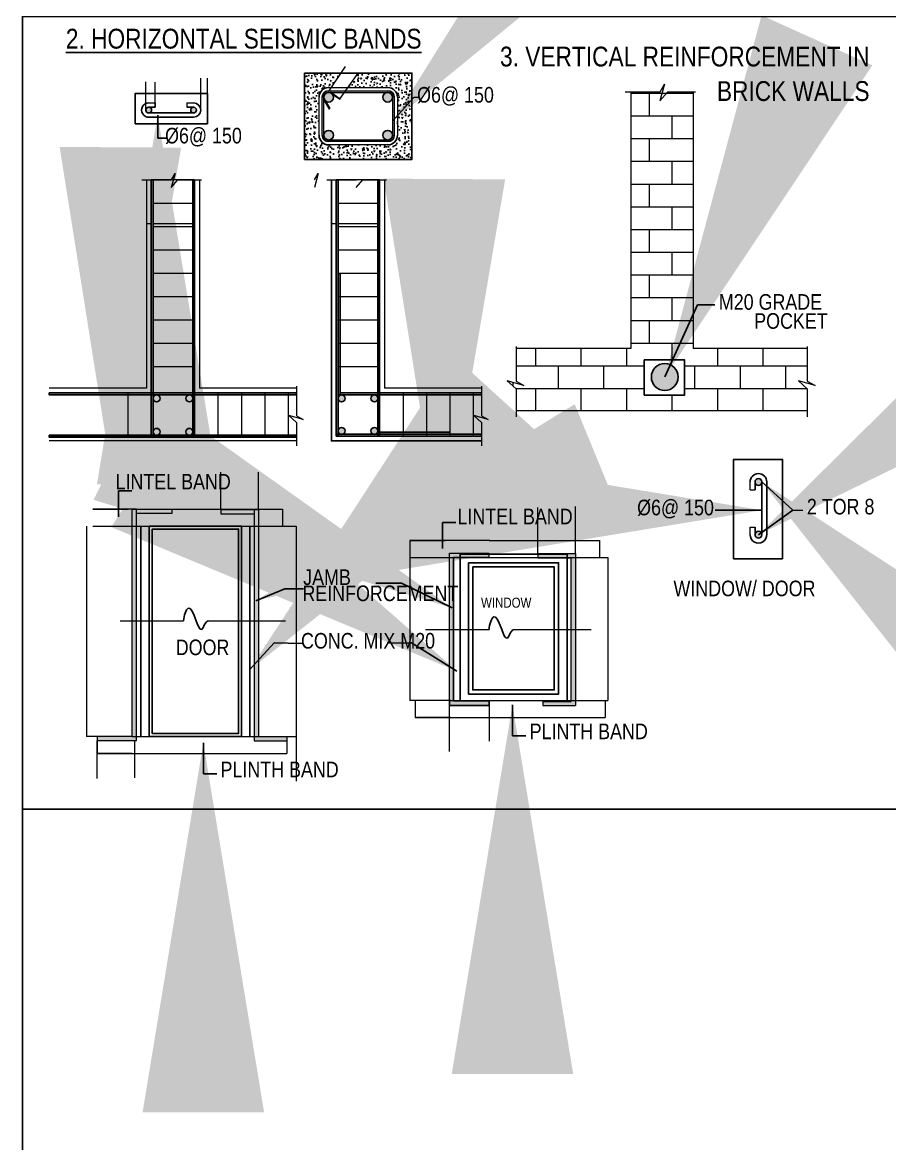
# Model space of a CAD drawing. Header units: metres. Extents: x -941 to 1333, y -28 to 1490.
# Drawn here: x 1038.56 to 1049.12, y 357.79 to 371.45 of the extents above; entities that cross this region are included whole.
import ezdxf

# ---------------------------------------------------------------- set-up
doc = ezdxf.new("R2010")
doc.units = ezdxf.units.M
doc.styles.add('style2A', font='swissc.ttf')
doc.styles.add('style3', font='swissc.ttf')
doc.dimstyles.new('Copy of APP', dxfattribs={"dimscale": 0, "dimtxt": 8, "dimasz": 4.5, "dimexe": 9, "dimexo": 9, "dimgap": 2, "dimtad": 0, "dimtih": 1, "dimtoh": 1, "dimzin": 4, "dimdsep": 46, "dimlunit": 4, "dimtxsty": 'style3', "dimblk": 'OPEN90', "dimblk1": 'OPEN90', "dimblk2": 'OBLIQUE', "dimcen": 0.09, "dimse1": 1, "dimse2": 1, "dimclrd": 4, "dimclre": 4, "dimclrt": 2, "dimadec": 0, "dimazin": 0, "dimtfac": 1, "dimtmove": 0, "dimatfit": 3, "dimfxl": 0, "dimtolj": 1, "dimtzin": 0, "dimarcsym": 0})

# ---------------------------------------------------------------- blocks, each defined once
blk = doc.blocks.new('_Oblique')
at = {"color": 0, "linetype": 'ByBlock', "lineweight": -2}
blk.add_line((-0.5, -0.5), (0.5, 0.5), dxfattribs=at)
blk = doc.blocks.new('_Open90')
at = {"color": 0, "linetype": 'ByBlock'}
for p, q in [((-0.5, 0.5), (0, 0)), ((0, 0), (-1, 0)), ((0, 0), (-0.5, -0.5))]:
    blk.add_line(p, q, dxfattribs=at)

msp = doc.modelspace()

# ---------------------------------------------------------------- hatches: boundary and pattern name
h = msp.add_hatch()
h.set_pattern_fill('AR-CONC', color=256, scale=0.019612, style=0)
h.set_pattern_definition([(50, (1075.35162, 299.39473), (0.14066894, -0.01230694), [0.01470899, -0.16179885]), (355, (1075.35162, 299.39473), (-0.02721189, 0.14751978), [0.0117672, -0.12943908]), (100.4514, (1075.36334, 299.3937), (0.11345716, 0.13521276), [0.01250071, -0.13750786]), (46.1842, (1075.35162, 299.43395), (0.20930712, -0.03246156), [0.0220635, -0.2426983]), (96.6356, (1075.36906, 299.43125), (0.1833059, 0.1910438), [0.0187511, -0.20626176]), (351.1842, (1075.35162, 299.43395), (0.18330573, 0.19104396), [0.0176508, -0.1941586]), (21, (1075.37123, 299.42415), (0.1170653, -0.07896154), [0.01470899, -0.16179885]), (326, (1075.37123, 299.42415), (0.04771896, 0.1422163), [0.0117672, -0.12943908]), (71.4514, (1075.38099, 299.41757), (0.1647843, 0.06325462), [0.01250071, -0.13750786]), (37.5, (1075.35162, 299.39473), (0.00238479, 0.065287082), [0, -0.12787012, 0, -0.13140028, 0, -0.12992938]), (7.5, (1075.35162, 299.39473), (0.05159315, 0.077351953), [0, -0.07491777, 0, -0.124928324, 0, -0.049520254]), (327.5, (1075.307884, 299.39473), (0.10469316, -0.004423457), [0, -0.049029955, 0, -0.15297346, 0, -0.20298401]), (317.5, (1075.28827, 299.39473), (0.11437437, 0.01963257), [0, -0.06373894, 0, -0.10159007, 0, -0.14414807])])
h.paths.add_polyline_path([(1042.16973, 370.53442, -0.41421356), (1042.2874, 370.65209), (1042.31386, 370.65209), (1042.43292, 370.82859), (1041.99322, 370.82859), (1041.99322, 369.77739), (1043.30113, 369.77739), (1043.30113, 370.82859), (1042.64342, 370.82859), (1042.51745, 370.65209), (1043.00695, 370.65209, -0.41421356), (1043.12462, 370.53442), (1043.12462, 370.07157, -0.41421356), (1043.00695, 369.9539), (1042.2874, 369.9539, -0.41421356), (1042.16973, 370.07157)])
h = msp.add_hatch(color=256)
h.paths.add_polyline_path([(1043.00695, 370.61286), (1042.2874, 370.61286, 0.41421356), (1042.20895, 370.53442), (1042.20895, 370.07157, 0.41421356), (1042.2874, 369.99312), (1043.00695, 369.99312, 0.41421356), (1043.0854, 370.07157), (1043.0854, 370.53442, 0.41421356)])
h.paths.add_polyline_path([(1042.2874, 370.59325, 0.41421356), (1042.22857, 370.53442), (1042.22857, 370.07157, 0.41421356), (1042.2874, 370.01274), (1043.00695, 370.01274, 0.41421356), (1043.06579, 370.07157), (1043.06579, 370.53442, 0.41421356), (1043.00695, 370.59325)], flags=16)
h = msp.add_hatch(color=256)
h.paths.add_polyline_path([(1042.32068, 370.59325), (1042.3038, 370.59325), (1042.3103, 370.58861, -0.11045878), (1042.33121, 370.57369), (1042.42221, 370.50874), (1042.4279, 370.51673)])
h.paths.add_polyline_path([(1042.24272, 370.49613, -0.09936212), (1042.23141, 370.51634), (1042.22857, 370.52142), (1042.22857, 370.50135), (1042.29079, 370.39021), (1042.29934, 370.395)])
h = msp.add_hatch(color=256)
h.paths.add_polyline_path([(1042.33121, 370.57369), (1042.3103, 370.58861, 0.53680823), (1042.22857, 370.53442, 0.07823781), (1042.23141, 370.51634), (1042.24272, 370.49613, 0.69636523), (1042.34624, 370.53442, 0.18478779)])
h.paths.add_polyline_path([(1043.06419, 370.53442, 1), (1042.94652, 370.53442, 1)])
h.paths.add_polyline_path([(1043.06419, 370.07157, 1), (1042.94652, 370.07157, 1)])
h.paths.add_polyline_path([(1042.22857, 370.07157, 0.41421356), (1042.2874, 370.01274, 0.41421356), (1042.34624, 370.07157, 1)])
h = msp.add_hatch(color=256)
h.paths.add_polyline_path([(1040.13033, 370.37844, 0.37868092), (1040.09949, 370.41333), (1040.09518, 370.41333, 0.4130943), (1040.06003, 370.37831, 0.99814666)])
h.paths.add_polyline_path([(1040.64159, 370.41333, 0.41421356), (1040.60643, 370.37818, 1), (1040.67674, 370.37818, 0.41421356)])
for points in [[(1040.1489, 369.52645), (1040.12639, 369.52645), (1040.12639, 366.40588), (1040.1489, 366.40588)], [(1040.65379, 369.52645), (1040.63128, 369.52645), (1040.63128, 366.40588), (1040.65379, 366.40588)], [(1042.40205, 369.52645), (1042.37954, 369.52645), (1042.37954, 366.40588), (1042.40205, 366.40588)], [(1042.90693, 369.52645), (1042.88443, 369.52645), (1042.88443, 366.40588), (1042.90693, 366.40588)], [(1042.42667, 368.38729), (1042.40205, 368.38729), (1042.40205, 366.91076), (1042.42667, 366.91076)], [(1046.54403, 367.1265, 1), (1046.21625, 367.1265, 1)], [(1041.89529, 366.91076), (1041.89529, 366.93327), (1038.8823, 366.93327), (1038.8823, 366.91076)], [(1043.76252, 366.42838), (1043.76252, 366.45301), (1042.90693, 366.45301), (1042.90693, 366.42838)], [(1041.89529, 366.39463), (1041.89529, 366.41713), (1038.8823, 366.41713), (1038.8823, 366.39463)], [(1044.1496, 366.40588), (1044.1496, 366.42838), (1042.37954, 366.42838), (1042.37954, 366.40588)]]:
    msp.add_hatch(color=256).paths.add_polyline_path(points)
h = msp.add_hatch(color=256)
h.paths.add_polyline_path([(1040.23367, 366.8653, 1), (1040.1489, 366.8653, 1)])
h.paths.add_polyline_path([(1040.63128, 366.87667, 0.87271201), (1040.54806, 366.8653, 0.87271201), (1040.63128, 366.85394)])
h.paths.add_polyline_path([(1040.63128, 366.46973, 0.87271201), (1040.54806, 366.45837, 0.34733413), (1040.58063, 366.41713), (1040.60026, 366.41713, 0.27292107), (1040.63128, 366.447)])
h.paths.add_polyline_path([(1040.1489, 366.45837, 0.34733413), (1040.18147, 366.41713), (1040.2011, 366.41713, 0.34733413), (1040.23367, 366.45837, 1)])
h = msp.add_hatch(color=256)
h.paths.add_polyline_path([(1042.48682, 366.86565, 1), (1042.40205, 366.86565, 1)])
h.paths.add_polyline_path([(1042.88443, 366.87701, 0.87271201), (1042.80121, 366.86565, 0.87271201), (1042.88443, 366.85428)])
h.paths.add_polyline_path([(1042.88443, 366.48098, 0.87271201), (1042.80121, 366.46962, 0.34733413), (1042.83378, 366.42838), (1042.85341, 366.42838, 0.27292107), (1042.88443, 366.45825)])
h.paths.add_polyline_path([(1042.48682, 366.46962, 1), (1042.40205, 366.46962, 0.34733413), (1042.43462, 366.42838), (1042.45425, 366.42838, 0.34733413)])
h = msp.add_hatch(color=256)
h.paths.add_polyline_path([(1047.52027, 365.24607, 0.37868092), (1047.47922, 365.20978), (1047.47922, 365.20472, 0.4130943), (1047.52042, 365.16336, 0.99814666)])
h.paths.add_polyline_path([(1047.47922, 365.84754, 0.41421356), (1047.52058, 365.80619, 1), (1047.52058, 365.8889, 0.41421356)])
h = msp.add_hatch(color=256)
h.paths.add_polyline_path([(1039.94708, 365.46366), (1040.37575, 365.46366), (1040.37575, 365.51558), (1039.89517, 365.51558), (1039.89517, 362.7476), (1039.46569, 362.7476), (1039.46569, 362.69569), (1039.94708, 362.69569)])
h.paths.add_polyline_path([(1041.43148, 365.51068), (1040.97287, 365.51068), (1040.97287, 365.45877), (1041.37957, 365.45877), (1041.37957, 362.69569), (1041.77676, 362.69569), (1041.77676, 362.7476), (1041.43148, 362.7476)])
h = msp.add_hatch(color=256)
h.paths.add_polyline_path([(1043.75662, 363.12261), (1043.80854, 363.12261), (1044.23991, 363.12261), (1044.23991, 363.18238), (1043.80854, 363.18238), (1043.80854, 364.92878), (1044.2372, 364.92878), (1044.2372, 364.98069), (1043.75662, 364.98069)])
h.paths.add_polyline_path([(1045.2931, 364.9758), (1044.83432, 364.9758), (1044.83432, 364.92388), (1045.24102, 364.92388), (1045.24102, 363.17452), (1044.89575, 363.17452), (1044.89575, 363.12261), (1045.2931, 363.12261)])

# ---------------------------------------------------------------- linework, layer by layer
at = {"lineweight": 13}
for p, q in [((1042.48711, 370.90893), (1042.2874, 370.61286)), ((1042.64342, 370.82859), (1042.42322, 370.52007)), ((1040.06003, 370.37818), (1040.0597, 370.72243)), ((1040.172, 370.41333), (1040.172, 370.7168)), ((1040.72807, 370.37818), (1040.72807, 370.76607)), ((1040.81063, 370.39581), (1040.81063, 370.76607)), ((1046.37475, 370.69214), (1046.3189, 370.48947)), ((1046.32184, 370.59815), (1046.37475, 370.69214)), ((1042.2874, 370.65209), (1043.00695, 370.65209)), ((1042.2874, 370.61286), (1043.00695, 370.61286)), ((1042.2874, 370.59325), (1043.00695, 370.59325)), ((1042.3038, 370.59325), (1042.42221, 370.50874)), ((1042.3095, 370.60123), (1042.4279, 370.51673)), ((1045.89831, 370.59815), (1046.32184, 370.59815)), ((1045.96497, 370.59815), (1045.96497, 367.47317)), ((1045.96497, 370.58462), (1046.72387, 370.58462)), ((1046.19322, 370.30774), (1046.19322, 370.58462)), ((1046.3189, 370.48947), (1046.41591, 370.59815)), ((1046.41591, 370.59815), (1046.75454, 370.59815)), ((1046.47009, 370.58462), (1046.47009, 370.59815)), ((1046.72387, 370.59815), (1046.72387, 367.47317)), ((1040.09518, 370.46448), (1040.172, 370.46448)), ((1040.172, 370.46448), (1040.172, 370.41333)), ((1040.56137, 370.46467), (1040.64159, 370.46467)), ((1040.56137, 370.46467), (1040.56137, 370.41333)), ((1042.16973, 370.07157), (1042.16973, 370.53442)), ((1042.20895, 370.07157), (1042.20895, 370.53442)), ((1042.22001, 370.51663), (1042.29079, 370.39021)), ((1042.22857, 370.07157), (1042.22857, 370.53442)), ((1042.22857, 370.52142), (1042.29934, 370.395)), ((1042.42221, 370.50874), (1042.4279, 370.51673)), ((1043.06579, 370.53442), (1043.06579, 370.07157)), ((1043.0854, 370.53442), (1043.0854, 370.07157)), ((1043.12462, 370.53442), (1043.12462, 370.07157)), ((1042.29079, 370.39021), (1042.29934, 370.395)), ((1045.96497, 370.30774), (1046.72387, 370.30774)), ((1046.47009, 370.03087), (1046.47009, 370.30774)), ((1043.00695, 370.01274), (1042.2874, 370.01274)), ((1043.00695, 369.99312), (1042.2874, 369.99312)), ((1045.96497, 370.03087), (1046.72387, 370.03087)), ((1046.19322, 369.75399), (1046.19322, 370.03087)), ((1043.00695, 369.9539), (1042.2874, 369.9539)), ((1045.96497, 369.75399), (1046.72387, 369.75399)), ((1046.47009, 369.47712), (1046.47009, 369.75399)), ((1040.41587, 369.60634), (1040.3684, 369.43408)), ((1040.3709, 369.52645), (1040.41587, 369.60634)), ((1042.15987, 369.60634), (1042.11239, 369.43408)), ((1042.11489, 369.52645), (1042.15987, 369.60634)), ((1040.0109, 369.52645), (1040.3709, 369.52645)), ((1040.06756, 369.52244), (1040.06756, 366.99211)), ((1040.12639, 369.52244), (1040.12639, 366.40588)), ((1040.65379, 369.52645), (1040.1489, 369.52645)), ((1040.3684, 369.43408), (1040.45085, 369.52645)), ((1040.45085, 369.52645), (1040.7387, 369.52645)), ((1040.65379, 369.52244), (1040.65379, 366.40588)), ((1040.71262, 369.52244), (1040.71262, 366.99211)), ((1042.26405, 369.52645), (1042.62404, 369.52645)), ((1042.37954, 369.52244), (1042.37954, 366.40588)), ((1042.90693, 369.52645), (1042.40205, 369.52645)), ((1042.62154, 369.43408), (1042.704, 369.52645)), ((1042.704, 369.52645), (1042.99184, 369.52645)), ((1042.90693, 369.52244), (1042.90693, 366.40588)), ((1042.96577, 369.52244), (1042.96577, 366.99211)), ((1045.96497, 369.47712), (1046.72387, 369.47712)), ((1046.19322, 369.20024), (1046.19322, 369.47712)), ((1040.63128, 369.24166), (1040.1489, 369.24166)), ((1042.88443, 369.24166), (1042.40205, 369.24166)), ((1045.96497, 369.20024), (1046.72387, 369.20024)), ((1046.47009, 368.92337), (1046.47009, 369.20024)), ((1040.12639, 368.99059), (1040.07366, 368.99059)), ((1040.63128, 368.99059), (1040.1489, 368.99059)), ((1040.63128, 368.95687), (1040.1489, 368.95687)), ((1042.37954, 368.99059), (1042.3268, 368.99059)), ((1042.88443, 368.99059), (1042.40205, 368.99059)), ((1042.88443, 368.95687), (1042.40205, 368.95687)), ((1045.96497, 368.92337), (1046.72387, 368.92337)), ((1046.19322, 368.64649), (1046.19322, 368.92337)), ((1040.63128, 368.67208), (1040.1489, 368.67208)), ((1042.88443, 368.67208), (1042.40205, 368.67208)), ((1045.96497, 368.64649), (1046.72387, 368.64649)), ((1046.47009, 368.36962), (1046.47009, 368.64649)), ((1040.63128, 368.38729), (1040.1489, 368.38729)), ((1042.88443, 368.38729), (1042.40205, 368.38729)), ((1045.96497, 368.36962), (1046.72387, 368.36962)), ((1046.19322, 368.09274), (1046.19322, 368.36962)), ((1040.63128, 368.1025), (1040.1489, 368.1025)), ((1042.88443, 368.1025), (1042.40205, 368.1025)), ((1045.96497, 368.09274), (1046.72387, 368.09274)), ((1046.47009, 367.81587), (1046.47009, 368.09274)), ((1040.63128, 367.81771), (1040.1489, 367.81771)), ((1042.88443, 367.81771), (1042.40205, 367.81771)), ((1045.96497, 367.81587), (1046.72387, 367.81587)), ((1046.19322, 367.53899), (1046.19322, 367.81587)), ((1040.63128, 367.53291), (1040.1489, 367.53291)), ((1042.88443, 367.53291), (1042.40205, 367.53291)), ((1045.96497, 367.53899), (1046.72387, 367.53899)), ((1046.47009, 367.33422), (1046.47009, 367.53899)), ((1044.57055, 367.49827), (1044.57055, 367.07475)), ((1045.96497, 367.47317), (1044.57055, 367.47317)), ((1044.80884, 367.26212), (1044.80884, 367.47317)), ((1045.36259, 367.26212), (1045.36259, 367.47317)), ((1045.91634, 367.26212), (1045.91634, 367.47317)), ((1048.11524, 367.47317), (1046.72387, 367.47317)), ((1047.02384, 367.26212), (1047.02384, 367.47317)), ((1047.57759, 367.26212), (1047.57759, 367.47317)), ((1048.11524, 367.49827), (1048.11524, 367.07475)), ((1044.57055, 367.26212), (1046.12903, 367.26212)), ((1045.08572, 366.98524), (1045.08572, 367.26212)), ((1045.63947, 366.98524), (1045.63947, 367.26212)), ((1046.62137, 367.26212), (1048.11524, 367.26212)), ((1046.74697, 366.98524), (1046.74697, 367.26212)), ((1047.30072, 366.98524), (1047.30072, 367.26212)), ((1047.85447, 366.98524), (1047.85447, 367.26212)), ((1040.63128, 367.24812), (1040.1489, 367.24812)), ((1042.88443, 367.24812), (1042.40205, 367.24812)), ((1040.06756, 366.99211), (1038.8823, 366.99211)), ((1041.89529, 366.99211), (1040.71262, 366.99211)), ((1041.89529, 367.01344), (1041.89529, 366.65344)), ((1044.14843, 366.99211), (1042.96577, 366.99211)), ((1044.14843, 367.01344), (1044.14843, 366.65344)), ((1044.66454, 367.02184), (1044.46187, 367.07769)), ((1044.46187, 367.07769), (1044.57055, 366.98068)), ((1044.53197, 367.01512), (1044.53197, 367.05837)), ((1044.57055, 367.07475), (1044.66454, 367.02184)), ((1048.00656, 367.07769), (1048.11524, 366.98068)), ((1048.20923, 367.02184), (1048.00656, 367.07769)), ((1048.11524, 367.07475), (1048.20923, 367.02184)), ((1040.12639, 366.93327), (1038.8823, 366.93327)), ((1041.89529, 366.91076), (1038.8823, 366.91076)), ((1039.8412, 366.93327), (1039.8412, 366.40588)), ((1040.12639, 366.93327), (1040.12639, 366.40588)), ((1040.63128, 366.93327), (1040.1489, 366.93327)), ((1040.65379, 366.93327), (1040.65379, 366.40588)), ((1041.89529, 366.93327), (1040.65379, 366.93327)), ((1040.93898, 366.93327), (1040.93898, 366.40588)), ((1041.22417, 366.93327), (1041.22417, 366.40588)), ((1041.50937, 366.93327), (1041.50937, 366.40588)), ((1041.79456, 366.93327), (1041.79456, 366.40588)), ((1042.37954, 366.93327), (1042.37954, 366.40588)), ((1044.14843, 366.93327), (1042.90693, 366.93327)), ((1042.90693, 366.93327), (1042.90693, 366.40588)), ((1043.19213, 366.93327), (1043.19213, 366.40588)), ((1043.47732, 366.93327), (1043.47732, 366.40588)), ((1043.76252, 366.93327), (1043.76252, 366.40588)), ((1044.04771, 366.93327), (1044.04771, 366.40588)), ((1044.56544, 366.98524), (1046.12903, 366.98524)), ((1044.57055, 366.98068), (1044.57055, 366.64204)), ((1044.80884, 366.71428), (1044.80884, 366.98524)), ((1045.36259, 366.71428), (1045.36259, 366.98524)), ((1045.91634, 366.71428), (1045.91634, 366.98524)), ((1046.47009, 366.71428), (1046.47009, 366.90622)), ((1046.62137, 366.98524), (1048.11013, 366.98524)), ((1047.02384, 366.71428), (1047.02384, 366.98524)), ((1047.57759, 366.71428), (1047.57759, 366.98524)), ((1048.11524, 366.98068), (1048.11524, 366.64204)), ((1045.96497, 366.71428), (1044.57055, 366.71428)), ((1048.11524, 366.71428), (1045.96497, 366.71428)), ((1041.80291, 366.65594), (1041.89529, 366.57349)), ((1041.97518, 366.60847), (1041.80291, 366.65594)), ((1041.89529, 366.65344), (1041.97518, 366.60847)), ((1044.22832, 366.60847), (1044.05606, 366.65594)), ((1044.05606, 366.65594), (1044.14843, 366.57349)), ((1044.14843, 366.65344), (1044.22832, 366.60847)), ((1041.89529, 366.57349), (1041.89529, 366.28564)), ((1044.14843, 366.57349), (1044.14843, 366.28564)), ((1040.06756, 366.40588), (1038.8823, 366.40588)), ((1041.89529, 366.34704), (1038.8823, 366.34704)), ((1041.89529, 366.40588), (1040.06756, 366.40588)), ((1040.97287, 365.51068), (1040.97287, 365.96681)), ((1041.43148, 365.51558), (1041.43148, 365.96681)), ((1047.41883, 365.75318), (1047.41883, 365.84754)), ((1047.41883, 365.75318), (1047.47922, 365.75318)), ((1039.41378, 365.51558), (1039.84325, 365.51558)), ((1039.84325, 365.51558), (1039.41378, 365.51558)), ((1039.94708, 365.51558), (1039.42635, 365.51558)), ((1039.89517, 365.51558), (1040.37575, 365.51558)), ((1039.89517, 365.51558), (1040.37575, 365.51558)), ((1039.89517, 362.7476), (1039.89517, 365.51558)), ((1039.89517, 362.7476), (1039.89517, 365.51558)), ((1039.94708, 362.69569), (1039.94708, 365.51558)), ((1040.37575, 365.51558), (1040.37575, 365.46366)), ((1040.38635, 365.51558), (1041.43148, 365.51558)), ((1040.97287, 365.51068), (1041.43148, 365.51068)), ((1040.97287, 365.51068), (1040.97287, 365.45877)), ((1041.37957, 365.51558), (1041.72484, 365.51558)), ((1041.37957, 365.51558), (1041.37957, 362.69569)), ((1041.43148, 365.51558), (1041.43148, 362.7476)), ((1041.43148, 365.51068), (1041.43148, 362.7476)), ((1041.72484, 365.51558), (1041.72484, 365.30792)), ((1044.83432, 364.9758), (1044.83432, 365.53608)), ((1045.2931, 364.9758), (1045.2931, 365.54671)), ((1047.93928, 365.50309), (1048.06109, 365.50309)), ((1040.37575, 365.46366), (1039.94708, 365.46366)), ((1039.94708, 362.69569), (1039.94708, 365.46366)), ((1040.97287, 365.45877), (1041.37957, 365.45877)), ((1040.97287, 365.45877), (1041.37005, 365.45877)), ((1041.37957, 365.45877), (1041.37957, 362.69569)), ((1039.33841, 365.30792), (1039.33841, 362.7476)), ((1039.41378, 365.30792), (1041.7262, 365.30792)), ((1041.72484, 365.30792), (1041.89066, 365.30792)), ((1041.89066, 365.30792), (1041.89066, 362.203)), ((1047.41904, 365.29509), (1047.47922, 365.29509)), ((1047.41904, 365.20472), (1047.41904, 365.29509)), ((1043.27524, 365.13303), (1043.27524, 364.92537)), ((1044.2478, 365.13303), (1043.27524, 365.13303)), ((1043.27524, 365.13303), (1043.70471, 365.13303)), ((1043.70471, 365.13303), (1043.27524, 365.13303)), ((1044.24032, 365.13303), (1045.29294, 365.13303)), ((1045.24102, 365.13303), (1045.5863, 365.13303)), ((1045.5863, 365.13303), (1045.5863, 364.92537)), ((1043.75662, 364.98069), (1044.2372, 364.98069)), ((1043.75662, 364.98069), (1043.80854, 364.98069)), ((1043.75662, 364.98069), (1044.2372, 364.98069)), ((1043.75662, 364.98069), (1044.2372, 364.98069)), ((1043.75662, 363.12261), (1043.75662, 364.98069)), ((1044.2372, 364.98069), (1044.2372, 364.92878)), ((1044.2372, 364.98069), (1044.2372, 364.92878)), ((1044.83432, 364.9758), (1045.2931, 364.9758)), ((1044.83432, 364.9758), (1044.83432, 364.92388)), ((1045.2931, 364.9758), (1045.2931, 363.1225)), ((1043.27524, 364.92537), (1045.58766, 364.92537)), ((1043.27524, 364.92537), (1043.27524, 363.18585)), ((1044.2372, 364.92878), (1043.80854, 364.92878)), ((1044.2372, 364.92878), (1043.80854, 364.92878)), ((1043.80854, 363.18238), (1043.80854, 364.92878)), ((1044.83432, 364.92388), (1045.24102, 364.92388)), ((1044.83432, 364.92388), (1045.24102, 364.92388)), ((1045.24102, 363.17452), (1045.24102, 364.92388)), ((1045.58766, 364.92537), (1045.68564, 364.92537)), ((1045.68564, 364.92537), (1045.68564, 363.18585)), ((1039.74585, 364.15709), (1040.5188, 364.15709)), ((1040.82825, 364.15709), (1041.76089, 364.15709)), ((1043.46695, 364.05165), (1044.2399, 364.05165)), ((1044.54935, 364.05165), (1045.48199, 364.05165)), ((1043.34181, 363.18585), (1043.27524, 363.18585)), ((1043.34181, 363.18585), (1043.34181, 362.9782)), ((1043.77128, 363.18585), (1043.34181, 363.18585)), ((1043.77128, 363.18585), (1043.34181, 363.18585)), ((1043.77128, 363.18585), (1045.65287, 363.18585)), ((1044.89575, 363.17452), (1044.89575, 363.12261)), ((1044.89575, 363.17452), (1045.24102, 363.17452)), ((1044.89575, 363.17452), (1045.24102, 363.17452)), ((1045.65287, 363.18585), (1045.65287, 362.9782)), ((1045.65287, 363.18585), (1045.68564, 363.18585)), ((1043.80854, 363.12261), (1043.75662, 363.12261)), ((1043.75841, 362.56232), (1043.75841, 363.12261)), ((1044.23991, 363.12261), (1043.80854, 363.12261)), ((1044.23991, 363.12261), (1043.80854, 363.12261)), ((1044.23991, 363.15249), (1044.23991, 362.68917)), ((1044.89575, 363.12261), (1045.2931, 363.12261)), ((1044.89575, 363.12261), (1045.24102, 363.12261)), ((1043.34181, 362.9782), (1045.65424, 362.9782)), ((1043.34181, 362.9782), (1043.77128, 362.9782)), ((1043.77128, 362.9782), (1043.35439, 362.9782)), ((1043.77128, 362.9782), (1045.3076, 362.9782)), ((1039.46569, 362.7476), (1039.33841, 362.7476)), ((1039.89517, 362.7476), (1039.46569, 362.7476)), ((1039.46569, 362.7476), (1039.46569, 362.53995)), ((1039.89517, 362.7476), (1039.46569, 362.7476)), ((1039.94708, 362.69569), (1039.46569, 362.69569)), ((1039.94708, 362.69569), (1039.46569, 362.69569)), ((1039.46688, 362.23696), (1039.46688, 362.69309)), ((1039.89517, 362.7476), (1041.43148, 362.7476)), ((1039.9255, 362.24185), (1039.9255, 362.69309)), ((1041.37957, 362.69569), (1041.77676, 362.69569)), ((1041.37957, 362.69569), (1041.77676, 362.69569)), ((1041.43148, 362.7476), (1041.77676, 362.7476)), ((1041.43148, 362.7476), (1041.77676, 362.7476)), ((1041.77676, 362.7476), (1041.77676, 362.69569)), ((1041.77676, 362.7476), (1041.77676, 362.53995)), ((1041.77676, 362.7476), (1041.89066, 362.7476)), ((1039.46569, 362.53995), (1041.77812, 362.53995)), ((1039.46569, 362.53995), (1039.89517, 362.53995)), ((1039.89517, 362.53995), (1039.47827, 362.53995)), ((1039.89517, 362.53995), (1041.43148, 362.53995))]:
    msp.add_line(p, q, dxfattribs=at)
for points in [[(1038.55746, 425.96331), (1038.55746, 343.68297)], [(1040.172, 370.41333), (1040.09518, 370.41333)], [(1040.64159, 370.41333), (1040.56137, 370.41333)], [(1040.64159, 370.29169), (1040.08955, 370.29169)], [(1040.09518, 370.34303), (1040.64159, 370.34303)], [(1040.12639, 366.40588), (1040.12639, 369.52645)], [(1040.1489, 366.40588), (1040.1489, 369.52645)], [(1040.63128, 366.40588), (1040.63128, 369.52645)], [(1040.63128, 369.52645), (1040.63128, 366.40588), (1040.63128, 366.40588)], [(1040.65379, 366.40588), (1040.65379, 369.52645)], [(1040.65379, 369.52645), (1040.65379, 366.40588), (1040.65379, 366.40588)], [(1042.32071, 369.52244), (1042.32071, 366.34704), (1044.14843, 366.34704)], [(1042.37954, 366.40588), (1042.37954, 369.52645)], [(1042.40205, 366.91076), (1042.40205, 369.52645)], [(1042.40417, 369.52645), (1042.42667, 369.52645)], [(1042.88443, 369.52645), (1042.88443, 366.40588), (1042.88443, 366.40588)], [(1042.88443, 366.40588), (1042.88443, 369.52645)], [(1042.90693, 369.52645), (1042.90693, 366.40588), (1042.90693, 366.40588)], [(1042.90693, 366.40588), (1042.90693, 369.52645)], [(1042.42667, 368.38729), (1042.42667, 366.93327), (1042.88443, 366.93327)], [(1042.42667, 366.93327), (1044.14843, 366.93327), (1044.14843, 366.91076), (1042.40205, 366.91076)], [(1047.47922, 365.84754), (1047.47922, 365.75318)], [(1047.56193, 365.20472), (1047.56193, 365.84754)], [(1047.62233, 365.84754), (1047.62233, 365.19809)], [(1039.99899, 362.7476), (1039.99899, 365.30792)], [(1041.32765, 365.30792), (1041.32765, 362.7476)], [(1047.47922, 365.29509), (1047.47922, 365.20472)], [(1043.88646, 363.18585), (1043.88646, 364.96771), (1045.18978, 364.96771), (1045.18978, 363.18585)], [(1043.80854, 364.92878), (1043.80854, 363.18238), (1044.23991, 363.18238), (1044.23991, 363.12261), (1043.75662, 363.12261), (1043.75662, 363.18238)]]:
    msp.add_lwpolyline(points)
for points in [[(1057.86742, 381.17808), (1038.55746, 381.17808), (1038.55746, 361.86045), (1057.86742, 361.86045)], [(1038.55746, 371.51927), (1057.86742, 371.51927), (1057.86742, 361.86045), (1038.55746, 361.86045)], [(1041.99322, 370.82859), (1043.30113, 370.82859), (1043.30113, 369.77739), (1041.99322, 369.77739)], [(1040.81063, 370.58132), (1039.93148, 370.58132), (1039.93148, 370.21031), (1040.81063, 370.21031)], [(1040.12639, 369.52645), (1040.1489, 369.52645), (1040.1489, 366.40588), (1040.12639, 366.40588)], [(1040.63128, 369.52645), (1040.65379, 369.52645), (1040.65379, 366.40588), (1040.63128, 366.40588)], [(1042.37954, 369.52645), (1042.40205, 369.52645), (1042.40205, 366.40588), (1042.37954, 366.40588)], [(1042.88443, 369.52645), (1042.90693, 369.52645), (1042.90693, 366.40588), (1042.88443, 366.40588)], [(1042.42667, 368.38729), (1042.40205, 368.38729), (1042.40205, 366.91076), (1042.42667, 366.91076)], [(1046.12903, 367.33422), (1046.62137, 367.33422), (1046.62137, 366.90622), (1046.12903, 366.90622)], [(1038.8823, 366.93327), (1041.89529, 366.93327), (1041.89529, 366.91076), (1038.8823, 366.91076)], [(1043.76252, 366.42838), (1043.76252, 366.45301), (1042.90693, 366.45301), (1042.90693, 366.42838)], [(1038.8823, 366.41713), (1041.89529, 366.41713), (1041.89529, 366.39463), (1038.8823, 366.39463)], [(1042.37954, 366.42838), (1044.1496, 366.42838), (1044.1496, 366.40588), (1042.37954, 366.40588)], [(1047.21769, 364.91115), (1047.21769, 366.12271), (1047.81228, 366.12271), (1047.81228, 364.91115)], [(1040.10282, 365.30792), (1041.22383, 365.30792), (1041.22383, 362.7476), (1040.10282, 362.7476)], [(1040.13743, 365.27331), (1041.18922, 365.27331), (1041.18922, 362.78221), (1040.13743, 362.78221)], [(1043.99029, 364.86388), (1045.08596, 364.86388), (1045.08596, 363.26325), (1043.99029, 363.26325)], [(1044.0422, 364.81197), (1045.03404, 364.81197), (1045.03404, 363.31517), (1044.0422, 363.31517)]]:
    msp.add_lwpolyline(points, close=True)
for centre, radius in [((1042.2874, 370.53442), 0.05884), ((1043.00536, 370.53442), 0.05884), ((1040.09518, 370.37844), 0.03515), ((1040.64159, 370.37818), 0.03515), ((1042.2874, 370.07157), 0.05884), ((1043.00536, 370.07157), 0.05884), ((1046.38014, 367.1265), 0.16389), ((1040.19129, 366.8653), 0.04239), ((1040.59045, 366.8653), 0.04239), ((1042.44443, 366.86565), 0.04239), ((1042.84359, 366.86565), 0.04239), ((1040.19129, 366.45837), 0.04239), ((1040.59045, 366.45837), 0.04239), ((1042.44443, 366.46962), 0.04239), ((1042.84359, 366.46962), 0.04239), ((1047.52058, 365.84754), 0.04136), ((1047.52027, 365.20472), 0.04136)]:
    msp.add_circle(centre, radius)
for centre, radius, start, end in [((1042.2874, 370.53442), 0.11767, 90, 180), ((1042.2874, 370.53442), 0.07845, 90, 180), ((1042.2874, 370.53442), 0.05884, 90, 180), ((1043.00695, 370.53442), 0.11767, 0, 90), ((1043.00695, 370.53442), 0.07845, 0, 90), ((1043.00695, 370.53442), 0.05884, 0, 90), ((1040.09518, 370.37799), 0.08649, 90, 273.734959), ((1040.09518, 370.37818), 0.03515, 90, 270), ((1040.64159, 370.37818), 0.08649, 270, 90), ((1040.64159, 370.37818), 0.03515, 270, 90), ((1042.2874, 370.07157), 0.11767, 180, 270), ((1042.2874, 370.07157), 0.07845, 180, 270), ((1042.2874, 370.07157), 0.05884, 180, 270), ((1043.00695, 370.07157), 0.07845, 270, 0), ((1043.00695, 370.07157), 0.05884, 270, 0), ((1043.00695, 370.07157), 0.11767, 270, 0), ((1047.52058, 365.84754), 0.10175, 0, 180), ((1047.52058, 365.84754), 0.04136, 0, 180), ((1047.52079, 365.20472), 0.10175, 180, 3.734959), ((1047.52058, 365.20472), 0.04136, 180, 0)]:
    msp.add_arc(centre, radius, start, end)
for points in [[(1040.5188, 364.15709), (1040.52286, 364.21785), (1040.6139, 364.48018), (1040.71954, 363.8675), (1040.78271, 364.15709), (1040.82825, 364.15709)], [(1044.2399, 364.05165), (1044.24396, 364.11241), (1044.33499, 364.37474), (1044.44064, 363.76206), (1044.5038, 364.05165), (1044.54935, 364.05165)]]:
    msp.add_open_spline(points, degree=3, knots=[5.51962697, 5.51962697, 5.51962697, 5.51962697, 13.06918558, 30.810908, 38.70698061, 38.70698061, 38.70698061, 38.70698061])

# ---------------------------------------------------------------- texts
at = {"style": 'style2A'}
for s, height, p in [('%%U2. HORIZONTAL SEISMIC BANDS', 0.2413745, (1039.086, 371.1269)), ('%%C6@ 150', 0.190012, (1043.36388, 370.46889)), ('%%C6@ 150', 0.190012, (1040.29465, 369.97172)), ('M20 GRADE', 0.190012, (1047.0381, 367.94559)), ('POCKET', 0.190012, (1047.46908, 367.71373)), ('LINTEL BAND', 0.1900123, (1039.69194, 365.75607)), ('%%C6@ 150', 0.190012, (1046.04321, 365.44117)), ('2 TOR 8', 0.190012, (1048.11002, 365.4519)), ('LINTEL BAND', 0.1900123, (1043.85531, 365.33205)), ('JAMB', 0.190012, (1041.97669, 364.59211)), ('REINFORCEMENT', 0.1900123, (1041.96697, 364.39596)), ('WINDOW/ DOOR', 0.1900123, (1046.48577, 364.4555)), ('WINDOW', 0.122151, (1044.14197, 364.31599)), ('CONC. MIX M20', 0.1900123, (1041.9498, 363.81791)), ('DOOR', 0.190012, (1040.42428, 363.73772)), ('PLINTH BAND', 0.1900123, (1044.73452, 362.71381)), ('PLINTH BAND', 0.1900123, (1040.97009, 362.24984))]:
    msp.add_text(s, height=height, dxfattribs=at).set_placement(p)
at = {"insert": (1048.87377, 371.15041), "char_height": 0.2413745, "width": 4.6833, "attachment_point": 3, "line_spacing_factor": 1.044996, "style": 'style2A'}
msp.add_mtext('3. VERTICAL REINFORCEMENT IN BRICK WALLS', dxfattribs=at)

# ---------------------------------------------------------------- leaders
for points in [[(1043.06579, 370.24098), (1043.32241, 370.53235), (1043.37514, 370.53352)], [(1046.38014, 367.1265), (1046.77656, 368.00388), (1046.99017, 368.00388)], [(1040.20444, 370.31742), (1040.20444, 370.03634), (1040.30591, 370.03634)], [(1039.7254, 365.42467), (1039.72715, 365.73932), (1039.88818, 365.73932)], [(1043.67136, 365.0381), (1043.67311, 365.35274), (1043.83415, 365.35274)], [(1047.52027, 365.20472), (1047.93928, 365.50309)], [(1041.32418, 363.55902), (1041.62398, 363.88781), (1041.96589, 363.8805)], [(1043.79053, 364.3124), (1043.17297, 364.61525), (1042.85907, 364.61525)], [(1041.40103, 364.4014), (1041.7535, 364.54613), (1041.98097, 364.54613)], [(1043.84929, 363.54284), (1043.29701, 363.88742), (1042.99904, 363.88185)], [(1047.56193, 365.50309), (1046.99351, 365.50309)], [(1047.56193, 365.84754), (1047.93928, 365.50309)], [(1044.52495, 363.13358), (1044.52495, 362.75416), (1044.68832, 362.75416)], [(1040.76052, 362.66961), (1040.76052, 362.29019), (1040.92389, 362.29019)]]:
    msp.add_leader(points, dimstyle='Copy of APP', override={"dimscale": 1})

doc.saveas('drawing.dxf')
